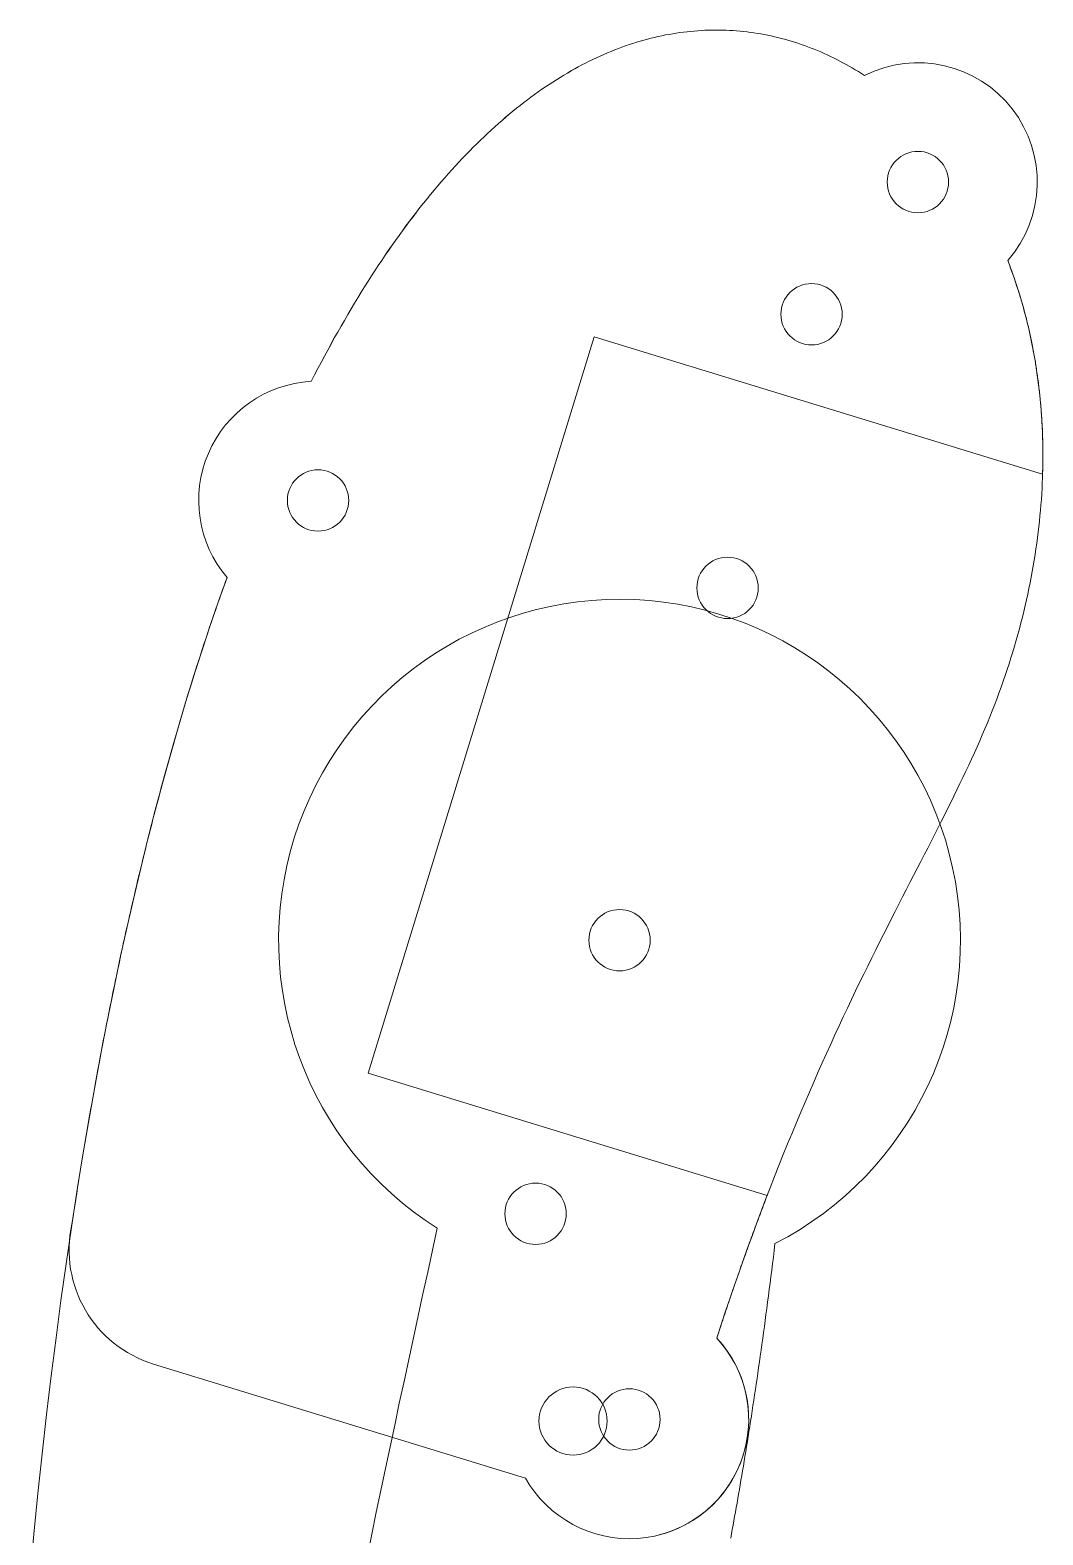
# Model space of a CAD drawing. Header units: millimetres. Extents: x -18 to 65, y -164 to 27.
# Drawn here: x -17.29 to 12.42, y -17.45 to 26.7 of the extents above; entities that cross this region are included whole.
import ezdxf

# ---------------------------------------------------------------- set-up
doc = ezdxf.new("R2010")
doc.units = ezdxf.units.MM
for name, color, linetype, lineweight in [('counterpin', 1, 'CONTINUOUS', 0), ('midpart', 3, 'CONTINUOUS', 0), ('pin', 2, 'CONTINUOUS', 0)]:
    doc.layers.add(name, color=color, linetype=linetype, lineweight=lineweight)

msp = doc.modelspace()

# ---------------------------------------------------------------- linework, layer by layer
at = {"layer": 'counterpin'}
for p, q in [((1.136, 26.509), (1.03, 26.485)), ((1.242, 26.532), (1.136, 26.509)), ((1.348, 26.554), (1.242, 26.532)), ((1.454, 26.573), (1.348, 26.554)), ((1.56, 26.592), (1.454, 26.573)), ((1.665, 26.609), (1.56, 26.592)), ((1.771, 26.624), (1.665, 26.609)), ((1.876, 26.638), (1.771, 26.624)), ((1.981, 26.65), (1.876, 26.638)), ((2.086, 26.661), (1.981, 26.65)), ((2.191, 26.671), (2.086, 26.661)), ((2.296, 26.679), (2.191, 26.671)), ((2.4, 26.685), (2.296, 26.679)), ((2.505, 26.691), (2.4, 26.685)), ((2.609, 26.694), (2.505, 26.691)), ((2.713, 26.697), (2.609, 26.694)), ((2.817, 26.698), (2.713, 26.697)), ((2.92, 26.697), (2.817, 26.698)), ((3.024, 26.695), (2.92, 26.697)), ((3.127, 26.692), (3.024, 26.695)), ((3.23, 26.687), (3.127, 26.692)), ((3.333, 26.681), (3.23, 26.687)), ((3.435, 26.674), (3.333, 26.681)), ((3.537, 26.665), (3.435, 26.674)), ((3.64, 26.655), (3.537, 26.665)), ((3.741, 26.643), (3.64, 26.655)), ((3.843, 26.63), (3.741, 26.643)), ((3.944, 26.616), (3.843, 26.63)), ((4.045, 26.601), (3.944, 26.616)), ((4.146, 26.584), (4.045, 26.601)), ((4.246, 26.565), (4.146, 26.584)), ((4.346, 26.546), (4.246, 26.565)), ((4.446, 26.525), (4.346, 26.546)), ((4.546, 26.502), (4.446, 26.525)), ((4.645, 26.479), (4.546, 26.502)), ((-0.248, 26.074), (-0.355, 26.03)), ((-0.142, 26.117), (-0.248, 26.074)), ((-0.035, 26.158), (-0.142, 26.117)), ((0.072, 26.198), (-0.035, 26.158)), ((0.179, 26.236), (0.072, 26.198)), ((0.285, 26.272), (0.179, 26.236)), ((0.392, 26.307), (0.285, 26.272)), ((0.498, 26.341), (0.392, 26.307)), ((0.605, 26.373), (0.498, 26.341)), ((0.711, 26.403), (0.605, 26.373)), ((0.818, 26.432), (0.711, 26.403)), ((0.924, 26.459), (0.818, 26.432)), ((1.03, 26.485), (0.924, 26.459)), ((4.744, 26.454), (4.645, 26.479)), ((4.843, 26.428), (4.744, 26.454)), ((4.941, 26.4), (4.843, 26.428)), ((5.039, 26.372), (4.941, 26.4)), ((5.136, 26.342), (5.039, 26.372)), ((5.233, 26.31), (5.136, 26.342)), ((5.33, 26.278), (5.233, 26.31)), ((5.427, 26.244), (5.33, 26.278)), ((5.523, 26.209), (5.427, 26.244)), ((5.619, 26.172), (5.523, 26.209)), ((5.714, 26.135), (5.619, 26.172)), ((5.809, 26.096), (5.714, 26.135)), ((5.904, 26.056), (5.809, 26.096)), ((5.998, 26.014), (5.904, 26.056)), ((-1.21, 25.618), (-1.317, 25.56)), ((-1.103, 25.675), (-1.21, 25.618)), ((-0.996, 25.731), (-1.103, 25.675)), ((-0.889, 25.784), (-0.996, 25.731)), ((-0.782, 25.837), (-0.889, 25.784)), ((-0.676, 25.887), (-0.782, 25.837)), ((-0.569, 25.936), (-0.676, 25.887)), ((-0.462, 25.984), (-0.569, 25.936)), ((-0.355, 26.03), (-0.462, 25.984)), ((6.092, 25.972), (5.998, 26.014)), ((6.185, 25.928), (6.092, 25.972)), ((6.278, 25.883), (6.185, 25.928)), ((6.37, 25.837), (6.278, 25.883)), ((6.462, 25.79), (6.37, 25.837)), ((6.554, 25.741), (6.462, 25.79)), ((6.645, 25.691), (6.554, 25.741)), ((6.736, 25.64), (6.645, 25.691)), ((6.826, 25.588), (6.736, 25.64)), ((-1.957, 25.175), (-2.064, 25.105)), ((-1.851, 25.243), (-1.957, 25.175)), ((-1.744, 25.309), (-1.851, 25.243)), ((-1.637, 25.374), (-1.744, 25.309)), ((-1.53, 25.438), (-1.637, 25.374)), ((-1.424, 25.499), (-1.53, 25.438)), ((-1.317, 25.56), (-1.424, 25.499)), ((6.916, 25.535), (6.826, 25.588)), ((7.005, 25.481), (6.916, 25.535)), ((7.094, 25.425), (7.005, 25.481)), ((7.182, 25.368), (7.094, 25.425)), ((-2.597, 24.731), (-2.704, 24.652)), ((-2.491, 24.809), (-2.597, 24.731)), ((-2.384, 24.886), (-2.491, 24.809)), ((-2.277, 24.96), (-2.384, 24.886)), ((-2.171, 25.033), (-2.277, 24.96)), ((-2.064, 25.105), (-2.171, 25.033)), ((-3.129, 24.317), (-3.235, 24.229)), ((-3.022, 24.403), (-3.129, 24.317)), ((-2.916, 24.488), (-3.022, 24.403)), ((-2.81, 24.571), (-2.916, 24.488)), ((-2.704, 24.652), (-2.81, 24.571)), ((-3.658, 23.862), (-3.764, 23.766)), ((-3.553, 23.956), (-3.658, 23.862)), ((-3.447, 24.049), (-3.553, 23.956)), ((-3.341, 24.14), (-3.447, 24.049)), ((-3.235, 24.229), (-3.341, 24.14)), ((-4.08, 23.467), (-4.186, 23.365)), ((-3.975, 23.568), (-4.08, 23.467)), ((-3.87, 23.668), (-3.975, 23.568)), ((-3.764, 23.766), (-3.87, 23.668)), ((-4.501, 23.046), (-4.606, 22.937)), ((-4.396, 23.154), (-4.501, 23.046)), ((-4.291, 23.26), (-4.396, 23.154)), ((-4.186, 23.365), (-4.291, 23.26)), ((-4.919, 22.598), (-5.024, 22.481)), ((-4.815, 22.712), (-4.919, 22.598)), ((-4.71, 22.825), (-4.815, 22.712)), ((-4.606, 22.937), (-4.71, 22.825)), ((-5.336, 22.122), (-5.44, 21.999)), ((-5.232, 22.244), (-5.336, 22.122)), ((-5.128, 22.363), (-5.232, 22.244)), ((-5.024, 22.481), (-5.128, 22.363)), ((-5.647, 21.747), (-5.75, 21.619)), ((-5.543, 21.874), (-5.647, 21.747)), ((-5.44, 21.999), (-5.543, 21.874)), ((-6.059, 21.224), (-6.161, 21.088)), ((-5.956, 21.357), (-6.059, 21.224)), ((-5.853, 21.489), (-5.956, 21.357)), ((-5.75, 21.619), (-5.853, 21.489)), ((-6.366, 20.813), (-6.468, 20.672)), ((-6.264, 20.951), (-6.366, 20.813)), ((-6.161, 21.088), (-6.264, 20.951)), ((-6.671, 20.386), (-6.773, 20.24)), ((-6.57, 20.53), (-6.671, 20.386)), ((-6.468, 20.672), (-6.57, 20.53)), ((-6.975, 19.943), (-7.076, 19.792)), ((-6.874, 20.092), (-6.975, 19.943)), ((-6.773, 20.24), (-6.874, 20.092)), ((11.436, 19.813), (11.388, 19.937)), ((-7.277, 19.485), (-7.377, 19.328)), ((-7.176, 19.639), (-7.277, 19.485)), ((-7.076, 19.792), (-7.176, 19.639)), ((11.483, 19.688), (11.436, 19.813)), ((11.528, 19.562), (11.483, 19.688)), ((11.573, 19.435), (11.528, 19.562)), ((11.616, 19.307), (11.573, 19.435)), ((-7.577, 19.01), (-7.676, 18.848)), ((-7.477, 19.17), (-7.577, 19.01)), ((-7.377, 19.328), (-7.477, 19.17)), ((11.659, 19.178), (11.616, 19.307)), ((11.7, 19.048), (11.659, 19.178)), ((11.741, 18.918), (11.7, 19.048)), ((-7.776, 18.685), (-7.875, 18.519)), ((-7.676, 18.848), (-7.776, 18.685)), ((11.78, 18.787), (11.741, 18.918)), ((11.818, 18.655), (11.78, 18.787)), ((11.855, 18.522), (11.818, 18.655)), ((-8.072, 18.183), (-8.17, 18.013)), ((-7.973, 18.352), (-8.072, 18.183)), ((-7.875, 18.519), (-7.973, 18.352)), ((11.891, 18.388), (11.855, 18.522)), ((11.926, 18.253), (11.891, 18.388)), ((11.96, 18.118), (11.926, 18.253)), ((11.992, 17.982), (11.96, 18.118)), ((-8.366, 17.666), (-8.464, 17.489)), ((-8.268, 17.84), (-8.366, 17.666)), ((-8.17, 18.013), (-8.268, 17.84)), ((12.024, 17.845), (11.992, 17.982)), ((12.054, 17.707), (12.024, 17.845)), ((12.083, 17.569), (12.054, 17.707)), ((-8.561, 17.311), (-8.658, 17.132)), ((-8.464, 17.489), (-8.561, 17.311)), ((12.111, 17.43), (12.083, 17.569)), ((12.138, 17.29), (12.111, 17.43)), ((12.164, 17.149), (12.138, 17.29)), ((-8.755, 16.95), (-8.851, 16.767)), ((-8.658, 17.132), (-8.755, 16.95)), ((12.189, 17.007), (12.164, 17.149)), ((12.212, 16.865), (12.189, 17.007)), ((12.234, 16.722), (12.212, 16.865)), ((-8.947, 16.581), (-9.043, 16.394)), ((-8.851, 16.767), (-8.947, 16.581)), ((12.255, 16.578), (12.234, 16.722)), ((12.274, 16.434), (12.255, 16.578)), ((12.293, 16.289), (12.274, 16.434)), ((12.31, 16.143), (12.293, 16.289)), ((12.326, 15.997), (12.31, 16.143)), ((12.341, 15.849), (12.326, 15.997)), ((12.354, 15.701), (12.341, 15.849)), ((12.367, 15.553), (12.354, 15.701)), ((12.378, 15.404), (12.367, 15.553)), ((12.387, 15.254), (12.378, 15.404)), ((12.396, 15.103), (12.387, 15.254)), ((12.403, 14.952), (12.396, 15.103)), ((12.408, 14.8), (12.403, 14.952)), ((12.413, 14.648), (12.408, 14.8)), ((12.416, 14.495), (12.413, 14.648)), ((12.418, 14.341), (12.416, 14.495)), ((12.417, 14.032), (12.418, 14.187)), ((12.418, 14.187), (12.418, 14.341)), ((12.407, 13.564), (12.412, 13.72)), ((12.412, 13.72), (12.415, 13.876)), ((12.415, 13.876), (12.417, 14.032)), ((12.384, 13.09), (12.393, 13.248)), ((12.393, 13.248), (12.4, 13.406)), ((12.4, 13.406), (12.407, 13.564)), ((12.361, 12.772), (12.373, 12.931)), ((12.373, 12.931), (12.384, 13.09)), ((12.317, 12.29), (12.333, 12.451)), ((12.333, 12.451), (12.348, 12.612)), ((12.348, 12.612), (12.361, 12.772)), ((12.26, 11.804), (12.28, 11.966)), ((12.28, 11.966), (12.3, 12.128)), ((12.3, 12.128), (12.317, 12.29)), ((12.215, 11.477), (12.238, 11.64)), ((12.238, 11.64), (12.26, 11.804)), ((12.135, 10.983), (12.163, 11.148)), ((12.163, 11.148), (12.19, 11.313)), ((12.19, 11.313), (12.215, 11.477)), ((-11.514, 10.636), (-11.557, 10.518)), ((12.043, 10.485), (12.075, 10.652)), ((12.075, 10.652), (12.106, 10.818)), ((12.106, 10.818), (12.135, 10.983)), ((-11.685, 10.159), (-11.728, 10.039)), ((-11.642, 10.279), (-11.685, 10.159)), ((-11.6, 10.399), (-11.642, 10.279)), ((-11.557, 10.518), (-11.6, 10.399)), ((11.973, 10.151), (12.009, 10.318)), ((12.009, 10.318), (12.043, 10.485)), ((-11.812, 9.797), (-11.855, 9.675)), ((-11.77, 9.918), (-11.812, 9.797)), ((-11.728, 10.039), (-11.77, 9.918)), ((11.858, 9.647), (11.898, 9.815)), ((11.898, 9.815), (11.936, 9.983)), ((11.936, 9.983), (11.973, 10.151)), ((-11.981, 9.306), (-12.023, 9.182)), ((-11.939, 9.429), (-11.981, 9.306)), ((-11.897, 9.552), (-11.939, 9.429)), ((-11.855, 9.675), (-11.897, 9.552)), ((11.728, 9.138), (11.773, 9.308)), ((11.773, 9.308), (11.816, 9.478)), ((11.816, 9.478), (11.858, 9.647)), ((-12.106, 8.933), (-12.148, 8.808)), ((-12.065, 9.058), (-12.106, 8.933)), ((-12.023, 9.182), (-12.065, 9.058)), ((11.633, 8.798), (11.681, 8.968)), ((11.681, 8.968), (11.728, 9.138)), ((-12.272, 8.43), (-12.313, 8.303)), ((-12.231, 8.556), (-12.272, 8.43)), ((-12.189, 8.682), (-12.231, 8.556)), ((-12.148, 8.808), (-12.189, 8.682)), ((11.48, 8.284), (11.533, 8.456)), ((11.533, 8.456), (11.584, 8.627)), ((11.584, 8.627), (11.633, 8.798)), ((-12.395, 8.047), (-12.436, 7.918)), ((-12.354, 8.175), (-12.395, 8.047)), ((-12.313, 8.303), (-12.354, 8.175)), ((11.369, 7.94), (11.425, 8.112)), ((11.425, 8.112), (11.48, 8.284)), ((-12.558, 7.53), (-12.599, 7.399)), ((-12.518, 7.66), (-12.558, 7.53)), ((-12.477, 7.789), (-12.518, 7.66)), ((-12.436, 7.918), (-12.477, 7.789)), ((11.191, 7.421), (11.252, 7.594)), ((11.252, 7.594), (11.311, 7.767)), ((11.311, 7.767), (11.369, 7.94)), ((-12.679, 7.137), (-12.719, 7.005)), ((-12.639, 7.268), (-12.679, 7.137)), ((-12.599, 7.399), (-12.639, 7.268)), ((10.997, 6.899), (11.064, 7.073)), ((11.064, 7.073), (11.128, 7.247)), ((11.128, 7.247), (11.191, 7.421)), ((-12.799, 6.739), (-12.839, 6.606)), ((-12.759, 6.872), (-12.799, 6.739)), ((-12.719, 7.005), (-12.759, 6.872)), ((10.86, 6.55), (10.93, 6.724)), ((10.93, 6.724), (10.997, 6.899)), ((-12.958, 6.203), (-12.997, 6.068)), ((-12.918, 6.338), (-12.958, 6.203)), ((-12.879, 6.472), (-12.918, 6.338)), ((-12.839, 6.606), (-12.879, 6.472)), ((10.641, 6.023), (10.716, 6.199)), ((10.716, 6.199), (10.789, 6.374)), ((10.789, 6.374), (10.86, 6.55)), ((-13.076, 5.796), (-13.115, 5.659)), ((-13.036, 5.932), (-13.076, 5.796)), ((-12.997, 6.068), (-13.036, 5.932)), ((10.487, 5.67), (10.565, 5.847)), ((10.565, 5.847), (10.641, 6.023)), ((-13.192, 5.384), (-13.231, 5.245)), ((-13.154, 5.521), (-13.192, 5.384)), ((-13.115, 5.659), (-13.154, 5.521)), ((10.244, 5.136), (10.327, 5.315)), ((10.327, 5.315), (10.408, 5.493)), ((10.408, 5.493), (10.487, 5.67)), ((-13.308, 4.967), (-13.347, 4.828)), ((-13.27, 5.107), (-13.308, 4.967)), ((-13.231, 5.245), (-13.27, 5.107)), ((10.074, 4.776), (10.16, 4.956)), ((10.16, 4.956), (10.244, 5.136)), ((-13.423, 4.547), (-13.461, 4.406)), ((-13.385, 4.688), (-13.423, 4.547)), ((-13.347, 4.828), (-13.385, 4.688)), ((9.898, 4.411), (9.987, 4.594)), ((9.987, 4.594), (10.074, 4.776)), ((-13.574, 3.979), (-13.612, 3.836)), ((-13.537, 4.122), (-13.574, 3.979)), ((-13.499, 4.264), (-13.537, 4.122)), ((-13.461, 4.406), (-13.499, 4.264)), ((9.624, 3.855), (9.717, 4.042)), ((9.717, 4.042), (9.808, 4.227)), ((9.808, 4.227), (9.898, 4.411)), ((-13.687, 3.548), (-13.724, 3.404)), ((-13.649, 3.692), (-13.687, 3.548)), ((-13.612, 3.836), (-13.649, 3.692)), ((9.434, 3.478), (9.53, 3.667)), ((9.53, 3.667), (9.624, 3.855)), ((-13.798, 3.113), (-13.835, 2.967)), ((-13.761, 3.259), (-13.798, 3.113)), ((-13.724, 3.404), (-13.761, 3.259)), ((9.14, 2.899), (9.239, 3.093)), ((9.239, 3.093), (9.337, 3.286)), ((9.337, 3.286), (9.434, 3.478)), ((-13.908, 2.673), (-13.945, 2.525)), ((-13.871, 2.82), (-13.908, 2.673)), ((-13.835, 2.967), (-13.871, 2.82)), ((8.937, 2.504), (9.039, 2.702)), ((9.039, 2.702), (9.14, 2.899)), ((-14.017, 2.229), (-14.053, 2.08)), ((-13.981, 2.377), (-14.017, 2.229)), ((-13.945, 2.525), (-13.981, 2.377)), ((8.73, 2.101), (8.834, 2.304)), ((8.834, 2.304), (8.937, 2.504)), ((-14.125, 1.78), (-14.161, 1.63)), ((-14.089, 1.93), (-14.125, 1.78)), ((-14.053, 2.08), (-14.089, 1.93)), ((8.518, 1.69), (8.624, 1.897)), ((8.624, 1.897), (8.73, 2.101)), ((-14.232, 1.327), (-14.267, 1.175)), ((-14.197, 1.478), (-14.232, 1.327)), ((-14.161, 1.63), (-14.197, 1.478)), ((8.302, 1.269), (8.41, 1.48)), ((8.41, 1.48), (8.518, 1.69)), ((-14.303, 1.022), (-14.338, 0.869)), ((-14.267, 1.175), (-14.303, 1.022)), ((8.082, 0.838), (8.192, 1.055)), ((8.192, 1.055), (8.302, 1.269)), ((-14.408, 0.562), (-14.442, 0.407)), ((-14.373, 0.716), (-14.408, 0.562)), ((-14.338, 0.869), (-14.373, 0.716)), ((7.857, 0.396), (7.97, 0.618)), ((7.97, 0.618), (8.082, 0.838)), ((-14.512, 0.096), (-14.546, -0.06)), ((-14.477, 0.252), (-14.512, 0.096)), ((-14.442, 0.407), (-14.477, 0.252)), ((7.629, -0.056), (7.744, 0.171)), ((7.744, 0.171), (7.857, 0.396)), ((-14.614, -0.373), (-14.648, -0.531)), ((-14.58, -0.216), (-14.614, -0.373)), ((-14.546, -0.06), (-14.58, -0.216)), ((7.398, -0.521), (7.514, -0.287)), ((7.514, -0.287), (7.629, -0.056)), ((-14.716, -0.848), (-14.749, -1.007)), ((-14.682, -0.689), (-14.716, -0.848)), ((-14.648, -0.531), (-14.682, -0.689)), ((7.163, -0.999), (7.281, -0.758)), ((7.281, -0.758), (7.398, -0.521)), ((-14.783, -1.166), (-14.816, -1.326)), ((-14.749, -1.007), (-14.783, -1.166)), ((6.925, -1.489), (7.044, -1.242)), ((7.044, -1.242), (7.163, -0.999)), ((-14.882, -1.648), (-14.915, -1.81)), ((-14.849, -1.487), (-14.882, -1.648)), ((-14.816, -1.326), (-14.849, -1.487)), ((6.684, -1.994), (6.805, -1.74)), ((6.805, -1.74), (6.925, -1.489)), ((-14.981, -2.134), (-15.013, -2.298)), ((-14.948, -1.972), (-14.981, -2.134)), ((-14.915, -1.81), (-14.948, -1.972)), ((6.562, -2.251), (6.684, -1.994)), ((-15.078, -2.625), (-15.11, -2.79)), ((-15.046, -2.461), (-15.078, -2.625)), ((-15.013, -2.298), (-15.046, -2.461)), ((6.317, -2.778), (6.44, -2.513)), ((6.44, -2.513), (6.562, -2.251)), ((-15.142, -2.955), (-15.174, -3.121)), ((-15.11, -2.79), (-15.142, -2.955)), ((6.07, -3.32), (6.194, -3.047)), ((6.194, -3.047), (6.317, -2.778)), ((-15.237, -3.454), (-15.268, -3.621)), ((-15.205, -3.287), (-15.237, -3.454)), ((-15.174, -3.121), (-15.205, -3.287)), ((5.945, -3.597), (6.07, -3.32)), ((-15.331, -3.957), (-15.362, -4.126)), ((-15.3, -3.789), (-15.331, -3.957)), ((-15.268, -3.621), (-15.3, -3.789)), ((5.695, -4.164), (5.82, -3.878)), ((5.82, -3.878), (5.945, -3.597)), ((-15.393, -4.295), (-15.423, -4.465)), ((-15.362, -4.126), (-15.393, -4.295)), ((5.569, -4.453), (5.695, -4.164)), ((-15.484, -4.806), (-15.515, -4.977)), ((-15.454, -4.635), (-15.484, -4.806)), ((-15.423, -4.465), (-15.454, -4.635)), ((5.315, -5.046), (5.442, -4.747)), ((5.442, -4.747), (5.569, -4.453)), ((-15.545, -5.149), (-15.575, -5.321)), ((-15.515, -4.977), (-15.545, -5.149)), ((5.188, -5.349), (5.315, -5.046)), ((-15.635, -5.667), (-15.664, -5.841)), ((-15.605, -5.494), (-15.635, -5.667)), ((-15.575, -5.321), (-15.605, -5.494)), ((4.932, -5.969), (5.06, -5.657)), ((5.06, -5.657), (5.188, -5.349)), ((-15.694, -6.016), (-15.723, -6.19)), ((-15.664, -5.841), (-15.694, -6.016)), ((4.803, -6.286), (4.932, -5.969)), ((-15.781, -6.542), (-15.81, -6.718)), ((-15.752, -6.366), (-15.781, -6.542)), ((-15.723, -6.19), (-15.752, -6.366)), ((4.545, -6.935), (4.674, -6.608)), ((4.674, -6.608), (4.803, -6.286)), ((-15.839, -6.895), (-15.867, -7.073)), ((-15.81, -6.718), (-15.839, -6.895)), ((4.416, -7.268), (4.545, -6.935)), ((-15.924, -7.429), (-15.952, -7.608)), ((-15.896, -7.251), (-15.924, -7.429)), ((-15.867, -7.073), (-15.896, -7.251)), ((4.286, -7.605), (4.416, -7.268)), ((-15.98, -7.788), (-16.008, -7.968)), ((-15.952, -7.608), (-15.98, -7.788)), ((4.156, -7.947), (4.286, -7.605)), ((-16.035, -8.149), (-16.063, -8.33)), ((-16.008, -7.968), (-16.035, -8.149)), ((3.896, -8.648), (4.026, -8.295)), ((4.026, -8.295), (4.156, -7.947)), ((3.766, -9.006), (3.896, -8.648)), ((3.635, -9.37), (3.766, -9.006)), ((3.505, -9.739), (3.635, -9.37)), ((3.244, -10.495), (3.374, -10.115)), ((3.374, -10.115), (3.505, -9.739)), ((3.113, -10.882), (3.244, -10.495)), ((2.982, -11.275), (3.113, -10.882)), ((2.852, -11.674), (2.982, -11.275))]:
    msp.add_line(p, q, dxfattribs=at)
at = {"layer": 'counterpin', "linetype": 'CONTINUOUS'}
msp.add_line((-13.672, -12.432), (-2.758, -15.779), dxfattribs=at)
for centre in [(8.753, 22.24), (-8.844, 12.9), (3.17, 10.335), (0, 0), (0.289, -14.057)]:
    msp.add_circle(centre, 0.9, dxfattribs=at)
for centre, start, end in [((8.753, 22.24), 318.8591, 116.6563), ((-8.844, 12.9), 93.261, 220.2915), ((-12.645, -9.086), 167.5306, 252.9472), ((0.289, -14.057), 209.4756, 42.9144)]:
    msp.add_arc(centre, 3.5, start, end, dxfattribs=at)
at = {"layer": 'midpart', "linetype": 'CONTINUOUS'}
for p, q in [((-5.346, -8.451), (-5.487, -9.093)), ((-5.487, -9.093), (-5.627, -9.735)), ((4.536, -9.098), (4.512, -9.294)), ((4.56, -8.9), (4.536, -9.098)), ((4.464, -9.681), (4.44, -9.872)), ((4.488, -9.489), (4.464, -9.681)), ((4.512, -9.294), (4.488, -9.489)), ((-5.627, -9.735), (-5.767, -10.377)), ((4.416, -10.062), (4.392, -10.249)), ((4.44, -9.872), (4.416, -10.062)), ((-5.767, -10.377), (-5.907, -11.018)), ((4.368, -10.434), (4.344, -10.618)), ((4.392, -10.249), (4.368, -10.434)), ((-5.907, -11.018), (-6.046, -11.66)), ((4.296, -10.981), (4.272, -11.159)), ((4.32, -10.8), (4.296, -10.981)), ((4.344, -10.618), (4.32, -10.8)), ((4.248, -11.336), (4.224, -11.512)), ((4.272, -11.159), (4.248, -11.336)), ((-6.046, -11.66), (-6.184, -12.301)), ((4.176, -11.858), (4.152, -12.029)), ((4.2, -11.686), (4.176, -11.858)), ((4.224, -11.512), (4.2, -11.686)), ((-6.184, -12.301), (-6.322, -12.942)), ((4.129, -12.198), (4.105, -12.365)), ((4.152, -12.029), (4.129, -12.198)), ((4.057, -12.696), (4.033, -12.859)), ((4.081, -12.532), (4.057, -12.696)), ((4.105, -12.365), (4.081, -12.532)), ((-6.322, -12.942), (-6.46, -13.583)), ((3.986, -13.181), (3.962, -13.34)), ((4.01, -13.021), (3.986, -13.181)), ((4.033, -12.859), (4.01, -13.021)), ((-6.46, -13.583), (-6.596, -14.223)), ((3.915, -13.653), (3.891, -13.808)), ((3.938, -13.497), (3.915, -13.653)), ((3.962, -13.34), (3.938, -13.497)), ((3.844, -14.113), (3.82, -14.264)), ((3.867, -13.961), (3.844, -14.113)), ((3.891, -13.808), (3.867, -13.961)), ((-6.596, -14.223), (-6.732, -14.863)), ((3.773, -14.561), (3.75, -14.708)), ((3.797, -14.413), (3.773, -14.561)), ((3.82, -14.264), (3.797, -14.413)), ((-6.732, -14.863), (-6.867, -15.502)), ((3.703, -14.998), (3.679, -15.142)), ((3.726, -14.854), (3.703, -14.998)), ((3.75, -14.708), (3.726, -14.854)), ((3.632, -15.425), (3.609, -15.565)), ((3.656, -15.284), (3.632, -15.425)), ((3.679, -15.142), (3.656, -15.284)), ((-6.867, -15.502), (-7.001, -16.142)), ((3.562, -15.841), (3.539, -15.978)), ((3.586, -15.704), (3.562, -15.841)), ((3.609, -15.565), (3.586, -15.704)), ((-7.001, -16.142), (-7.134, -16.78)), ((3.492, -16.248), (3.469, -16.382)), ((3.516, -16.114), (3.492, -16.248)), ((3.539, -15.978), (3.516, -16.114)), ((3.423, -16.646), (3.4, -16.777)), ((3.446, -16.514), (3.423, -16.646)), ((3.469, -16.382), (3.446, -16.514)), ((-7.134, -16.78), (-7.266, -17.419)), ((3.33, -17.163), (3.307, -17.29)), ((3.353, -17.035), (3.33, -17.163)), ((3.377, -16.906), (3.353, -17.035)), ((3.4, -16.777), (3.377, -16.906)), ((-7.266, -17.419), (-7.397, -18.056)), ((3.284, -17.416), (3.261, -17.542)), ((3.307, -17.29), (3.284, -17.416))]:
    msp.add_line(p, q, dxfattribs=at)
for centre, radius in [((0, 0), 0.9), ((-1.363, -14.105), 1)]:
    msp.add_circle(centre, radius, dxfattribs=at)
msp.add_arc((0, 0), 10, 297.1308, 237.6837, dxfattribs=at)
at = {"layer": 'pin'}
for p, q in [((1.136, 26.509), (1.03, 26.485)), ((1.242, 26.532), (1.136, 26.509)), ((1.348, 26.554), (1.242, 26.532)), ((1.454, 26.573), (1.348, 26.554)), ((1.56, 26.592), (1.454, 26.573)), ((1.665, 26.609), (1.56, 26.592)), ((1.771, 26.624), (1.665, 26.609)), ((1.876, 26.638), (1.771, 26.624)), ((1.981, 26.65), (1.876, 26.638)), ((2.086, 26.661), (1.981, 26.65)), ((2.191, 26.671), (2.086, 26.661)), ((2.296, 26.679), (2.191, 26.671)), ((2.401, 26.685), (2.296, 26.679)), ((2.505, 26.691), (2.401, 26.685)), ((2.609, 26.694), (2.505, 26.691)), ((2.713, 26.697), (2.609, 26.694)), ((2.817, 26.698), (2.713, 26.697)), ((2.921, 26.697), (2.817, 26.698)), ((3.024, 26.695), (2.921, 26.697)), ((3.127, 26.692), (3.024, 26.695)), ((3.23, 26.687), (3.127, 26.692)), ((3.333, 26.681), (3.23, 26.687)), ((3.436, 26.674), (3.333, 26.681)), ((3.538, 26.665), (3.436, 26.674)), ((3.64, 26.655), (3.538, 26.665)), ((3.742, 26.643), (3.64, 26.655)), ((3.843, 26.63), (3.742, 26.643)), ((3.944, 26.616), (3.843, 26.63)), ((4.045, 26.601), (3.944, 26.616)), ((4.146, 26.584), (4.045, 26.601)), ((4.247, 26.565), (4.146, 26.584)), ((4.347, 26.546), (4.247, 26.565)), ((4.447, 26.525), (4.347, 26.546)), ((4.546, 26.502), (4.447, 26.525)), ((4.645, 26.479), (4.546, 26.502)), ((-0.248, 26.074), (-0.355, 26.03)), ((-0.141, 26.117), (-0.248, 26.074)), ((-0.034, 26.158), (-0.141, 26.117)), ((0.072, 26.198), (-0.034, 26.158)), ((0.179, 26.236), (0.072, 26.198)), ((0.286, 26.272), (0.179, 26.236)), ((0.392, 26.307), (0.286, 26.272)), ((0.499, 26.341), (0.392, 26.307)), ((0.605, 26.373), (0.499, 26.341)), ((0.712, 26.403), (0.605, 26.373)), ((0.818, 26.432), (0.712, 26.403)), ((0.924, 26.459), (0.818, 26.432)), ((1.03, 26.485), (0.924, 26.459)), ((4.744, 26.454), (4.645, 26.479)), ((4.843, 26.428), (4.744, 26.454)), ((4.941, 26.4), (4.843, 26.428)), ((5.039, 26.372), (4.941, 26.4)), ((5.137, 26.342), (5.039, 26.372)), ((5.234, 26.31), (5.137, 26.342)), ((5.331, 26.278), (5.234, 26.31)), ((5.427, 26.244), (5.331, 26.278)), ((5.523, 26.209), (5.427, 26.244)), ((5.619, 26.172), (5.523, 26.209)), ((5.714, 26.135), (5.619, 26.172)), ((5.809, 26.096), (5.714, 26.135)), ((5.904, 26.056), (5.809, 26.096)), ((5.998, 26.014), (5.904, 26.056)), ((-1.21, 25.618), (-1.316, 25.56)), ((-1.103, 25.675), (-1.21, 25.618)), ((-0.996, 25.731), (-1.103, 25.675)), ((-0.889, 25.784), (-0.996, 25.731)), ((-0.782, 25.837), (-0.889, 25.784)), ((-0.675, 25.887), (-0.782, 25.837)), ((-0.568, 25.936), (-0.675, 25.887)), ((-0.462, 25.984), (-0.568, 25.936)), ((-0.355, 26.03), (-0.462, 25.984)), ((6.092, 25.972), (5.998, 26.014)), ((6.185, 25.928), (6.092, 25.972)), ((6.278, 25.883), (6.185, 25.928)), ((6.371, 25.837), (6.278, 25.883)), ((6.463, 25.79), (6.371, 25.837)), ((6.554, 25.741), (6.463, 25.79)), ((6.645, 25.691), (6.554, 25.741)), ((6.736, 25.64), (6.645, 25.691)), ((6.826, 25.588), (6.736, 25.64)), ((-1.957, 25.175), (-2.064, 25.105)), ((-1.85, 25.243), (-1.957, 25.175)), ((-1.744, 25.309), (-1.85, 25.243)), ((-1.637, 25.374), (-1.744, 25.309)), ((-1.53, 25.438), (-1.637, 25.374)), ((-1.423, 25.499), (-1.53, 25.438)), ((-1.316, 25.56), (-1.423, 25.499)), ((6.916, 25.535), (6.826, 25.588)), ((7.005, 25.481), (6.916, 25.535)), ((7.094, 25.425), (7.005, 25.481)), ((7.183, 25.368), (7.094, 25.425)), ((-2.597, 24.731), (-2.703, 24.652)), ((-2.49, 24.809), (-2.597, 24.731)), ((-2.384, 24.886), (-2.49, 24.809)), ((-2.277, 24.96), (-2.384, 24.886)), ((-2.171, 25.033), (-2.277, 24.96)), ((-2.064, 25.105), (-2.171, 25.033)), ((-3.128, 24.317), (-3.234, 24.229)), ((-3.022, 24.403), (-3.128, 24.317)), ((-2.916, 24.488), (-3.022, 24.403)), ((-2.81, 24.571), (-2.916, 24.488)), ((-2.703, 24.652), (-2.81, 24.571)), ((-3.658, 23.862), (-3.764, 23.766)), ((-3.552, 23.956), (-3.658, 23.862)), ((-3.446, 24.049), (-3.552, 23.956)), ((-3.34, 24.14), (-3.446, 24.049)), ((-3.234, 24.229), (-3.34, 24.14)), ((-4.08, 23.467), (-4.185, 23.365)), ((-3.975, 23.568), (-4.08, 23.467)), ((-3.869, 23.668), (-3.975, 23.568)), ((-3.764, 23.766), (-3.869, 23.668)), ((-4.501, 23.046), (-4.605, 22.937)), ((-4.396, 23.154), (-4.501, 23.046)), ((-4.291, 23.26), (-4.396, 23.154)), ((-4.185, 23.365), (-4.291, 23.26)), ((-4.919, 22.598), (-5.023, 22.481)), ((-4.815, 22.712), (-4.919, 22.598)), ((-4.71, 22.825), (-4.815, 22.712)), ((-4.605, 22.937), (-4.71, 22.825)), ((-5.336, 22.122), (-5.439, 21.999)), ((-5.232, 22.244), (-5.336, 22.122)), ((-5.128, 22.363), (-5.232, 22.244)), ((-5.023, 22.481), (-5.128, 22.363)), ((-5.646, 21.747), (-5.749, 21.619)), ((-5.543, 21.874), (-5.646, 21.747)), ((-5.439, 21.999), (-5.543, 21.874)), ((-6.058, 21.224), (-6.161, 21.088)), ((-5.956, 21.357), (-6.058, 21.224)), ((-5.853, 21.489), (-5.956, 21.357)), ((-5.749, 21.619), (-5.853, 21.489)), ((-6.365, 20.813), (-6.467, 20.672)), ((-6.263, 20.951), (-6.365, 20.813)), ((-6.161, 21.088), (-6.263, 20.951)), ((-6.671, 20.386), (-6.772, 20.24)), ((-6.569, 20.53), (-6.671, 20.386)), ((-6.467, 20.672), (-6.569, 20.53)), ((-6.975, 19.943), (-7.076, 19.792)), ((-6.874, 20.092), (-6.975, 19.943)), ((-6.772, 20.24), (-6.874, 20.092)), ((11.405, 19.894), (11.389, 19.937)), ((11.422, 19.851), (11.405, 19.894)), ((-7.277, 19.485), (-7.377, 19.328)), ((-7.176, 19.639), (-7.277, 19.485)), ((-7.076, 19.792), (-7.176, 19.639)), ((11.439, 19.807), (11.422, 19.851)), ((11.455, 19.763), (11.439, 19.807)), ((11.471, 19.72), (11.455, 19.763)), ((11.487, 19.676), (11.471, 19.72)), ((11.503, 19.632), (11.487, 19.676)), ((11.519, 19.588), (11.503, 19.632)), ((11.535, 19.544), (11.519, 19.588)), ((11.551, 19.499), (11.535, 19.544)), ((11.566, 19.455), (11.551, 19.499)), ((11.582, 19.41), (11.566, 19.455)), ((-7.576, 19.01), (-7.676, 18.848)), ((-7.477, 19.17), (-7.576, 19.01)), ((-7.377, 19.328), (-7.477, 19.17)), ((11.597, 19.366), (11.582, 19.41)), ((11.612, 19.321), (11.597, 19.366)), ((11.627, 19.276), (11.612, 19.321)), ((11.642, 19.231), (11.627, 19.276)), ((11.657, 19.186), (11.642, 19.231)), ((11.671, 19.141), (11.657, 19.186)), ((11.686, 19.096), (11.671, 19.141)), ((11.7, 19.051), (11.686, 19.096)), ((11.714, 19.005), (11.7, 19.051)), ((11.728, 18.96), (11.714, 19.005)), ((-7.775, 18.685), (-7.874, 18.519)), ((-7.676, 18.848), (-7.775, 18.685)), ((11.742, 18.914), (11.728, 18.96)), ((11.756, 18.868), (11.742, 18.914)), ((11.77, 18.822), (11.756, 18.868)), ((11.783, 18.777), (11.77, 18.822)), ((11.797, 18.73), (11.783, 18.777)), ((11.81, 18.684), (11.797, 18.73)), ((11.823, 18.638), (11.81, 18.684)), ((11.836, 18.592), (11.823, 18.638)), ((11.849, 18.545), (11.836, 18.592)), ((11.862, 18.499), (11.849, 18.545)), ((-8.072, 18.183), (-8.17, 18.013)), ((-7.973, 18.352), (-8.072, 18.183)), ((-7.874, 18.519), (-7.973, 18.352)), ((11.874, 18.452), (11.862, 18.499)), ((11.887, 18.405), (11.874, 18.452)), ((11.899, 18.359), (11.887, 18.405)), ((11.911, 18.312), (11.899, 18.359)), ((11.924, 18.265), (11.911, 18.312)), ((11.936, 18.217), (11.924, 18.265)), ((11.947, 18.17), (11.936, 18.217)), ((11.959, 18.123), (11.947, 18.17)), ((11.971, 18.075), (11.959, 18.123)), ((-8.366, 17.666), (-8.463, 17.489)), ((-8.268, 17.84), (-8.366, 17.666)), ((-8.17, 18.013), (-8.268, 17.84)), ((11.982, 18.028), (11.971, 18.075)), ((11.993, 17.98), (11.982, 18.028)), ((12.004, 17.933), (11.993, 17.98)), ((12.015, 17.885), (12.004, 17.933)), ((12.026, 17.837), (12.015, 17.885)), ((12.037, 17.789), (12.026, 17.837)), ((12.047, 17.741), (12.037, 17.789)), ((12.058, 17.693), (12.047, 17.741)), ((12.068, 17.644), (12.058, 17.693)), ((-8.561, 17.311), (-8.658, 17.132)), ((-8.463, 17.489), (-8.561, 17.311)), ((12.078, 17.596), (12.068, 17.644)), ((12.088, 17.547), (12.078, 17.596)), ((12.098, 17.499), (12.088, 17.547)), ((12.108, 17.45), (12.098, 17.499)), ((12.117, 17.401), (12.108, 17.45)), ((12.127, 17.353), (12.117, 17.401)), ((12.136, 17.304), (12.127, 17.353)), ((12.145, 17.255), (12.136, 17.304)), ((12.154, 17.205), (12.145, 17.255)), ((-8.754, 16.95), (-8.851, 16.767)), ((-8.658, 17.132), (-8.754, 16.95)), ((12.163, 17.156), (12.154, 17.205)), ((12.172, 17.107), (12.163, 17.156)), ((12.18, 17.058), (12.172, 17.107)), ((12.189, 17.008), (12.18, 17.058)), ((12.197, 16.959), (12.189, 17.008)), ((12.205, 16.909), (12.197, 16.959)), ((12.213, 16.859), (12.205, 16.909)), ((12.221, 16.809), (12.213, 16.859)), ((12.229, 16.759), (12.221, 16.809)), ((-8.947, 16.581), (-9.043, 16.394)), ((-8.851, 16.767), (-8.947, 16.581)), ((12.236, 16.709), (12.229, 16.759)), ((12.244, 16.659), (12.236, 16.709)), ((12.251, 16.609), (12.244, 16.659)), ((12.258, 16.559), (12.251, 16.609)), ((12.265, 16.508), (12.258, 16.559)), ((12.272, 16.458), (12.265, 16.508)), ((12.278, 16.407), (12.272, 16.458)), ((12.285, 16.357), (12.278, 16.407)), ((12.291, 16.306), (12.285, 16.357)), ((12.297, 16.255), (12.291, 16.306)), ((12.303, 16.204), (12.297, 16.255)), ((12.309, 16.153), (12.303, 16.204)), ((12.315, 16.102), (12.309, 16.153)), ((12.321, 16.051), (12.315, 16.102)), ((12.326, 16), (12.321, 16.051)), ((12.331, 15.949), (12.326, 16)), ((12.337, 15.897), (12.331, 15.949)), ((12.342, 15.846), (12.337, 15.897)), ((12.346, 15.794), (12.342, 15.846)), ((12.351, 15.743), (12.346, 15.794)), ((12.356, 15.691), (12.351, 15.743)), ((12.36, 15.639), (12.356, 15.691)), ((12.364, 15.587), (12.36, 15.639)), ((12.368, 15.535), (12.364, 15.587)), ((12.372, 15.483), (12.368, 15.535)), ((12.376, 15.431), (12.372, 15.483)), ((12.38, 15.379), (12.376, 15.431)), ((12.383, 15.327), (12.38, 15.379)), ((12.386, 15.274), (12.383, 15.327)), ((12.389, 15.222), (12.386, 15.274)), ((12.392, 15.169), (12.389, 15.222)), ((12.395, 15.117), (12.392, 15.169)), ((12.398, 15.064), (12.395, 15.117)), ((12.4, 15.011), (12.398, 15.064)), ((12.403, 14.958), (12.4, 15.011)), ((12.405, 14.905), (12.403, 14.958)), ((12.407, 14.852), (12.405, 14.905)), ((12.409, 14.799), (12.407, 14.852)), ((12.41, 14.746), (12.409, 14.799)), ((12.412, 14.693), (12.41, 14.746)), ((12.413, 14.64), (12.412, 14.693)), ((12.415, 14.586), (12.413, 14.64)), ((12.416, 14.533), (12.415, 14.586)), ((12.417, 14.479), (12.416, 14.533)), ((12.417, 14.426), (12.417, 14.479)), ((12.418, 14.372), (12.417, 14.426)), ((12.418, 14.318), (12.418, 14.372)), ((12.419, 14.264), (12.418, 14.318)), ((12.418, 14.102), (12.419, 14.156)), ((12.419, 14.21), (12.419, 14.264)), ((12.419, 14.156), (12.419, 14.21)), ((12.41, 13.667), (12.412, 13.722)), ((12.412, 13.722), (12.413, 13.776)), ((12.413, 13.776), (12.415, 13.831)), ((12.415, 13.831), (12.416, 13.885)), ((12.416, 13.885), (12.417, 13.94)), ((12.417, 13.994), (12.418, 14.048)), ((12.417, 13.94), (12.417, 13.994)), ((12.418, 14.048), (12.418, 14.102)), ((-11.514, 10.636), (-11.761, 9.943)), ((-11.761, 9.943), (-12.006, 9.233)), ((-12.006, 9.233), (-12.247, 8.507)), ((-12.247, 8.507), (-12.484, 7.765)), ((-12.484, 7.765), (-12.719, 7.006)), ((-12.719, 7.006), (-12.949, 6.232)), ((-12.949, 6.232), (-13.176, 5.441)), ((-13.176, 5.441), (-13.399, 4.634)), ((-13.399, 4.634), (-13.618, 3.811)), ((-13.618, 3.811), (-13.834, 2.97)), ((-13.834, 2.97), (-14.045, 2.114)), ((-14.045, 2.114), (-14.252, 1.24)), ((-14.252, 1.24), (-14.455, 0.35)), ((-14.455, 0.35), (-14.653, -0.557)), ((-14.653, -0.557), (-14.848, -1.481)), ((-14.848, -1.481), (-15.038, -2.422)), ((-15.038, -2.422), (-15.223, -3.38)), ((-15.223, -3.38), (-15.403, -4.355)), ((-15.403, -4.355), (-15.579, -5.347)), ((-15.579, -5.347), (-15.75, -6.357)), ((-15.75, -6.357), (-15.916, -7.384)), ((-15.916, -7.384), (-16.078, -8.429)), ((4.318, -7.523), (4.329, -7.493)), ((4.155, -7.95), (4.167, -7.919)), ((4.167, -7.919), (4.179, -7.889)), ((4.179, -7.889), (4.19, -7.858)), ((4.19, -7.858), (4.202, -7.827)), ((4.202, -7.827), (4.213, -7.797)), ((4.213, -7.797), (4.225, -7.766)), ((4.225, -7.766), (4.237, -7.736)), ((4.237, -7.736), (4.248, -7.705)), ((4.248, -7.705), (4.26, -7.675)), ((4.26, -7.675), (4.271, -7.644)), ((4.271, -7.644), (4.283, -7.614)), ((4.283, -7.614), (4.294, -7.584)), ((4.294, -7.584), (4.306, -7.554)), ((4.306, -7.554), (4.318, -7.523)), ((3.981, -8.416), (3.993, -8.385)), ((3.993, -8.385), (4.005, -8.354)), ((4.005, -8.354), (4.016, -8.322)), ((4.016, -8.322), (4.028, -8.291)), ((4.028, -8.291), (4.039, -8.26)), ((4.039, -8.26), (4.051, -8.229)), ((4.051, -8.229), (4.063, -8.198)), ((4.063, -8.198), (4.074, -8.167)), ((4.074, -8.167), (4.086, -8.135)), ((4.086, -8.135), (4.097, -8.104)), ((4.097, -8.104), (4.109, -8.074)), ((4.109, -8.074), (4.121, -8.043)), ((4.121, -8.043), (4.132, -8.012)), ((4.132, -8.012), (4.144, -7.981)), ((4.144, -7.981), (4.155, -7.95)), ((-16.078, -8.429), (-16.234, -9.491)), ((3.819, -8.86), (3.83, -8.828)), ((3.83, -8.828), (3.842, -8.797)), ((3.842, -8.797), (3.854, -8.765)), ((3.854, -8.765), (3.865, -8.733)), ((3.865, -8.733), (3.877, -8.701)), ((3.877, -8.701), (3.889, -8.669)), ((3.889, -8.669), (3.9, -8.637)), ((3.9, -8.637), (3.912, -8.606)), ((3.912, -8.606), (3.923, -8.574)), ((3.923, -8.574), (3.935, -8.542)), ((3.935, -8.542), (3.947, -8.511)), ((3.947, -8.511), (3.958, -8.479)), ((3.958, -8.479), (3.97, -8.448)), ((3.97, -8.448), (3.981, -8.416)), ((3.668, -9.28), (3.679, -9.248)), ((3.679, -9.248), (3.691, -9.215)), ((3.691, -9.215), (3.702, -9.183)), ((3.702, -9.183), (3.714, -9.15)), ((3.714, -9.15), (3.726, -9.118)), ((3.726, -9.118), (3.737, -9.086)), ((3.737, -9.086), (3.749, -9.053)), ((3.749, -9.053), (3.761, -9.021)), ((3.761, -9.021), (3.772, -8.989)), ((3.772, -8.989), (3.784, -8.957)), ((3.784, -8.957), (3.796, -8.925)), ((3.796, -8.925), (3.807, -8.892)), ((3.807, -8.892), (3.819, -8.86)), ((-16.234, -9.491), (-16.385, -10.57)), ((3.505, -9.741), (3.516, -9.708)), ((3.516, -9.708), (3.528, -9.675)), ((3.528, -9.675), (3.54, -9.642)), ((3.54, -9.642), (3.551, -9.609)), ((3.551, -9.609), (3.563, -9.575)), ((3.563, -9.575), (3.574, -9.543)), ((3.574, -9.543), (3.586, -9.51)), ((3.586, -9.51), (3.598, -9.477)), ((3.598, -9.477), (3.609, -9.444)), ((3.609, -9.444), (3.621, -9.411)), ((3.621, -9.411), (3.633, -9.378)), ((3.633, -9.378), (3.644, -9.346)), ((3.644, -9.346), (3.656, -9.313)), ((3.656, -9.313), (3.668, -9.28)), ((3.353, -10.177), (3.365, -10.143)), ((3.365, -10.143), (3.376, -10.109)), ((3.376, -10.109), (3.388, -10.075)), ((3.388, -10.075), (3.4, -10.042)), ((3.4, -10.042), (3.411, -10.008)), ((3.411, -10.008), (3.423, -9.975)), ((3.423, -9.975), (3.435, -9.941)), ((3.435, -9.941), (3.446, -9.908)), ((3.446, -9.908), (3.458, -9.874)), ((3.458, -9.874), (3.47, -9.841)), ((3.47, -9.841), (3.481, -9.808)), ((3.481, -9.808), (3.493, -9.774)), ((3.493, -9.774), (3.505, -9.741)), ((-16.385, -10.57), (-16.53, -11.667)), ((3.202, -10.62), (3.213, -10.586)), ((3.213, -10.586), (3.225, -10.551)), ((3.225, -10.551), (3.237, -10.517)), ((3.237, -10.517), (3.248, -10.483)), ((3.248, -10.483), (3.26, -10.449)), ((3.26, -10.449), (3.272, -10.414)), ((3.272, -10.414), (3.283, -10.38)), ((3.283, -10.38), (3.295, -10.346)), ((3.295, -10.346), (3.307, -10.312)), ((3.307, -10.312), (3.318, -10.278)), ((3.318, -10.278), (3.33, -10.244)), ((3.33, -10.244), (3.342, -10.211)), ((3.342, -10.211), (3.353, -10.177)), ((3.062, -11.036), (3.073, -11.001)), ((3.073, -11.001), (3.085, -10.967)), ((3.085, -10.967), (3.097, -10.932)), ((3.097, -10.932), (3.108, -10.897)), ((3.108, -10.897), (3.12, -10.862)), ((3.12, -10.862), (3.132, -10.827)), ((3.132, -10.827), (3.143, -10.793)), ((3.143, -10.793), (3.155, -10.758)), ((3.155, -10.758), (3.167, -10.724)), ((3.167, -10.724), (3.178, -10.689)), ((3.178, -10.689), (3.19, -10.655)), ((3.19, -10.655), (3.202, -10.62)), ((2.91, -11.495), (2.922, -11.46)), ((2.922, -11.46), (2.934, -11.424)), ((2.934, -11.424), (2.945, -11.389)), ((2.945, -11.389), (2.957, -11.353)), ((2.957, -11.353), (2.969, -11.318)), ((2.969, -11.318), (2.98, -11.282)), ((2.98, -11.282), (2.992, -11.247)), ((2.992, -11.247), (3.004, -11.212)), ((3.004, -11.212), (3.015, -11.177)), ((3.015, -11.177), (3.027, -11.142)), ((3.027, -11.142), (3.039, -11.106)), ((3.039, -11.106), (3.05, -11.071)), ((3.05, -11.071), (3.062, -11.036)), ((-16.53, -11.667), (-16.671, -12.782)), ((2.852, -11.674), (2.864, -11.638)), ((2.864, -11.638), (2.875, -11.602)), ((2.875, -11.602), (2.887, -11.566)), ((2.887, -11.566), (2.899, -11.531)), ((2.899, -11.531), (2.91, -11.495)), ((-16.671, -12.782), (-16.806, -13.915)), ((-16.806, -13.915), (-16.935, -15.066)), ((-16.935, -15.066), (-17.059, -16.235)), ((-17.059, -16.235), (-17.177, -17.421)), ((-17.177, -17.421), (-17.29, -18.626))]:
    msp.add_line(p, q, dxfattribs=at)
at = {"layer": 'pin', "linetype": 'CONTINUOUS'}
for p, q in [((-0.742, 17.701), (-7.369, -3.905)), ((12.41, 13.667), (-0.742, 17.701)), ((-7.369, -3.905), (4.329, -7.493))]:
    msp.add_line(p, q, dxfattribs=at)
for centre in [(8.753, 22.24), (5.632, 18.361), (-8.844, 12.9), (-2.462, -8.025), (0.289, -14.057)]:
    msp.add_circle(centre, 0.9, dxfattribs=at)
for centre, start, end in [((8.753, 22.24), 318.8591, 116.6563), ((-8.844, 12.9), 93.261, 220.2915), ((0.289, -14.057), 284.554, 42.9144)]:
    msp.add_arc(centre, 3.5, start, end, dxfattribs=at)

doc.saveas('drawing.dxf')
